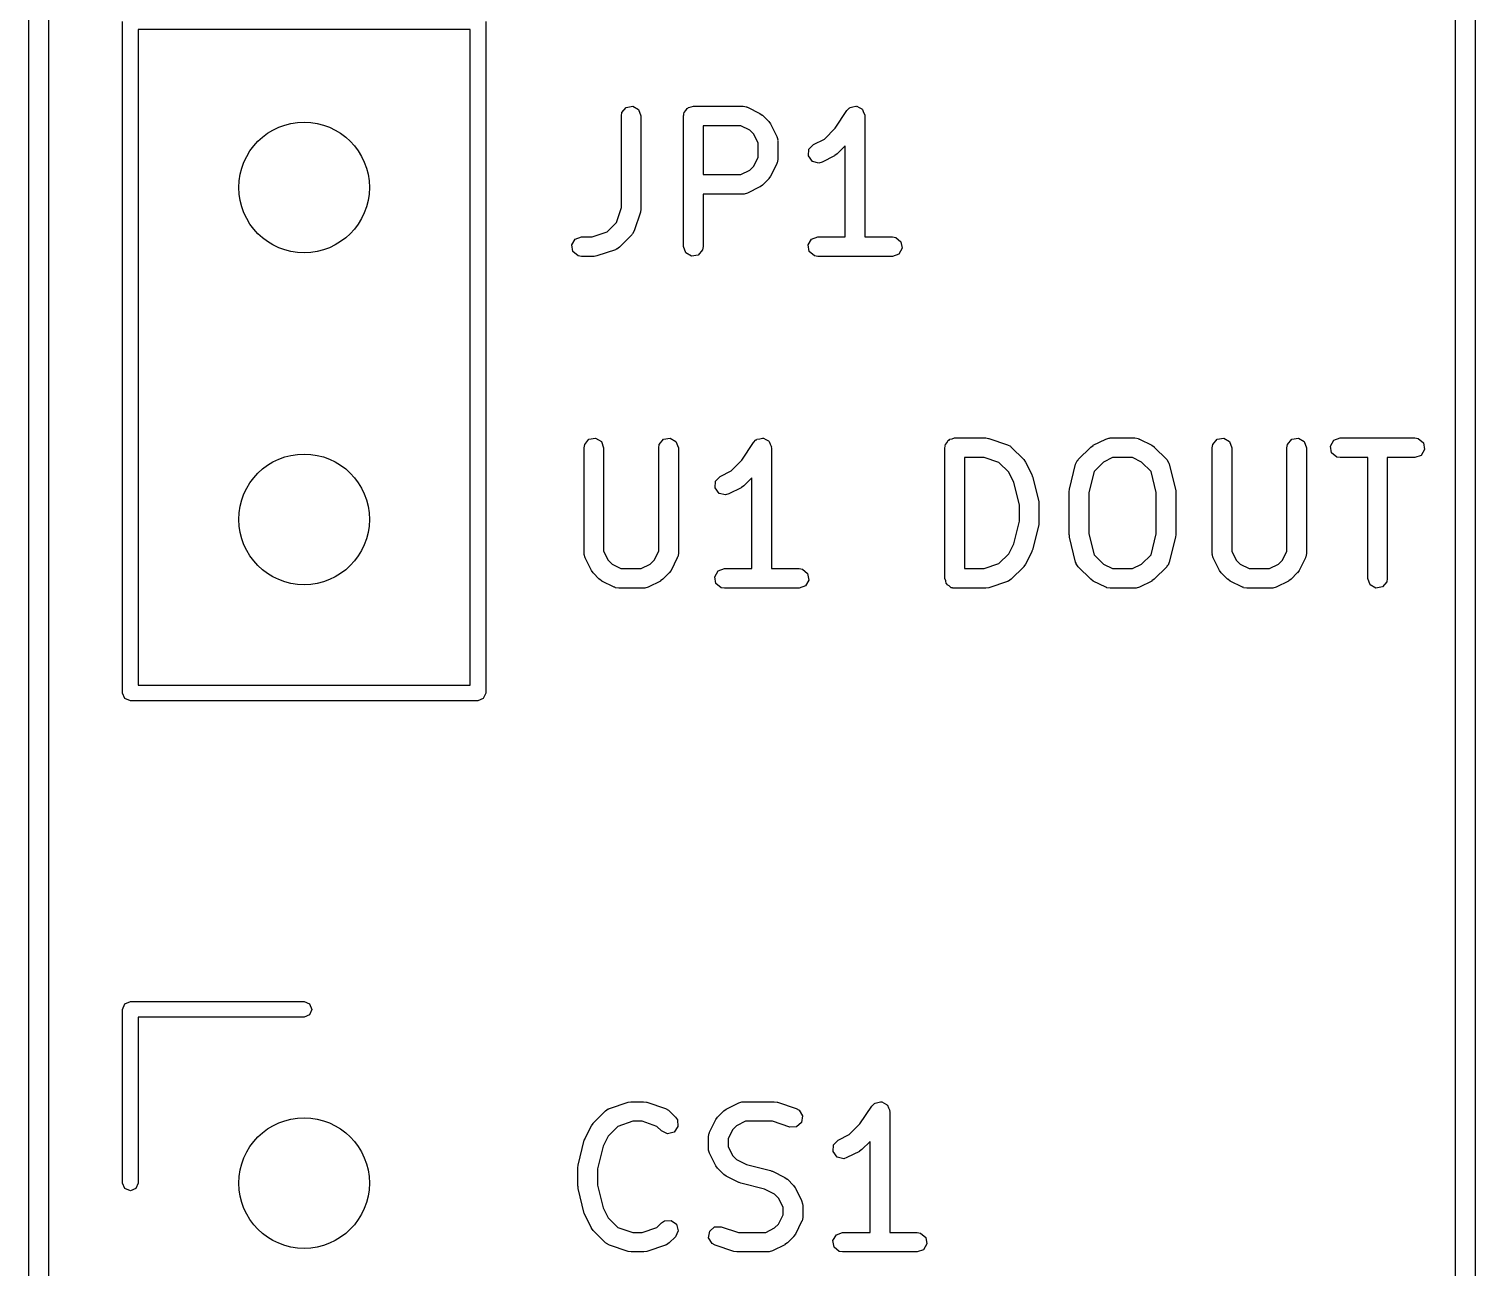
# Model space of a CAD drawing. Extents: x 127.3 to 175.4, y -127 to -66.1.
# Drawn here: x 127.27 to 138.34, y -112.11 to -102.64 of the extents above; entities that cross this region are included whole.
import ezdxf

# ---------------------------------------------------------------- set-up
doc = ezdxf.new("R2010")
doc.units = 0
doc.layers.add('BLACK', color=7, linetype='CONTINUOUS')

msp = doc.modelspace()

# ---------------------------------------------------------------- linework, layer by layer
at = {"layer": 'BLACK', "linetype": 'CONTINUOUS'}
for p, q in [((127.272, -119.091), (127.272, -99.279)), ((138.344, -99.279), (138.344, -119.091)), ((127.422, -99.354), (127.422, -119.016)), ((138.194, -119.016), (138.194, -99.354)), ((127.989, -107.721), (127.989, -102.581)), ((130.769, -102.581), (130.769, -107.721)), ((128.109, -102.641), (128.109, -107.661)), ((130.649, -102.641), (128.109, -102.641)), ((130.649, -107.661), (130.649, -102.641)), ((131.808, -103.303), (131.812, -103.278)), ((131.812, -103.278), (131.845, -103.238)), ((131.845, -103.238), (131.896, -103.229)), ((131.896, -103.229), (131.94, -103.255)), ((131.94, -103.255), (131.958, -103.303)), ((132.284, -103.303), (132.286, -103.294)), ((132.285, -103.29), (132.287, -103.287)), ((132.286, -103.294), (132.285, -103.29)), ((132.287, -103.287), (132.289, -103.278)), ((132.289, -103.278), (132.301, -103.263)), ((132.301, -103.263), (132.311, -103.246)), ((132.311, -103.246), (132.317, -103.244)), ((132.317, -103.244), (132.322, -103.238)), ((132.322, -103.238), (132.341, -103.235)), ((132.341, -103.235), (132.359, -103.228)), ((132.359, -103.228), (132.74, -103.228)), ((132.74, -103.228), (132.766, -103.233)), ((132.766, -103.233), (132.769, -103.236)), ((132.769, -103.236), (132.774, -103.236)), ((132.774, -103.236), (132.869, -103.284)), ((132.869, -103.284), (132.887, -103.297)), ((132.887, -103.297), (132.888, -103.298)), ((132.888, -103.298), (132.936, -103.346)), ((133.444, -103.398), (133.535, -103.262)), ((133.535, -103.262), (133.553, -103.243)), ((133.553, -103.243), (133.557, -103.242)), ((133.557, -103.242), (133.56, -103.238)), ((133.56, -103.238), (133.581, -103.235)), ((133.581, -103.235), (133.602, -103.229)), ((133.602, -103.229), (133.606, -103.23)), ((133.606, -103.23), (133.61, -103.229)), ((133.61, -103.229), (133.629, -103.24)), ((133.629, -103.24), (133.649, -103.249)), ((133.649, -103.249), (133.651, -103.253)), ((133.651, -103.253), (133.655, -103.255)), ((133.655, -103.255), (133.662, -103.276)), ((133.662, -103.276), (133.672, -103.295)), ((133.672, -103.295), (133.671, -103.299)), ((133.671, -103.299), (133.672, -103.303)), ((131.808, -104.005), (131.808, -103.303)), ((131.958, -103.303), (131.958, -104.018)), ((132.284, -104.303), (132.284, -103.303)), ((132.434, -103.378), (132.434, -103.752)), ((132.722, -103.378), (132.434, -103.378)), ((132.791, -103.413), (132.722, -103.378)), ((132.936, -103.346), (132.949, -103.364)), ((132.949, -103.364), (132.95, -103.365)), ((132.95, -103.365), (132.998, -103.46)), ((133.362, -103.48), (133.444, -103.398)), ((133.672, -103.303), (133.672, -104.228)), ((132.821, -103.443), (132.791, -103.413)), ((132.855, -103.512), (132.821, -103.443)), ((132.855, -103.619), (132.855, -103.512)), ((132.998, -103.46), (133.005, -103.485)), ((133.005, -103.485), (133.004, -103.49)), ((133.004, -103.49), (133.005, -103.494)), ((133.005, -103.494), (133.005, -103.637)), ((133.243, -103.559), (133.278, -103.522)), ((133.278, -103.522), (133.362, -103.48)), ((132.821, -103.688), (132.855, -103.619)), ((133.24, -103.61), (133.243, -103.559)), ((133.27, -103.652), (133.24, -103.61)), ((133.44, -103.609), (133.345, -103.656)), ((133.441, -103.607), (133.44, -103.609)), ((133.46, -103.594), (133.441, -103.607)), ((133.522, -103.532), (133.46, -103.594)), ((133.522, -104.228), (133.522, -103.532)), ((132.722, -103.752), (132.791, -103.718)), ((132.791, -103.718), (132.821, -103.688)), ((132.998, -103.67), (132.95, -103.765)), ((133.001, -103.662), (132.998, -103.666)), ((132.998, -103.666), (132.998, -103.67)), ((133.005, -103.637), (133.001, -103.662)), ((133.32, -103.664), (133.27, -103.652)), ((133.345, -103.656), (133.32, -103.664)), ((132.434, -103.752), (132.722, -103.752)), ((132.869, -103.847), (132.774, -103.894)), ((132.87, -103.845), (132.869, -103.847)), ((132.888, -103.833), (132.87, -103.845)), ((132.936, -103.785), (132.888, -103.833)), ((132.937, -103.783), (132.936, -103.785)), ((132.95, -103.765), (132.937, -103.783)), ((132.74, -103.902), (132.434, -103.902)), ((132.434, -103.902), (132.434, -104.303)), ((132.744, -103.901), (132.74, -103.902)), ((132.749, -103.902), (132.744, -103.901)), ((132.774, -103.894), (132.749, -103.902)), ((131.77, -104.12), (131.808, -104.005)), ((131.954, -104.041), (131.906, -104.184)), ((131.958, -104.018), (131.954, -104.04)), ((131.954, -104.04), (131.954, -104.041)), ((131.699, -104.19), (131.77, -104.12)), ((131.906, -104.184), (131.894, -104.207)), ((131.428, -104.29), (131.454, -104.246)), ((131.437, -104.341), (131.428, -104.29)), ((131.454, -104.246), (131.502, -104.228)), ((131.502, -104.228), (131.585, -104.228)), ((131.585, -104.228), (131.699, -104.19)), ((131.888, -104.214), (131.793, -104.309)), ((131.89, -104.209), (131.888, -104.214)), ((131.894, -104.207), (131.89, -104.209)), ((133.238, -104.29), (133.263, -104.246)), ((133.246, -104.341), (133.238, -104.29)), ((133.263, -104.246), (133.311, -104.228)), ((133.311, -104.228), (133.522, -104.228)), ((133.672, -104.228), (133.883, -104.228)), ((133.883, -104.228), (133.908, -104.233)), ((133.908, -104.233), (133.948, -104.266)), ((133.948, -104.266), (133.957, -104.316)), ((131.476, -104.374), (131.437, -104.341)), ((131.502, -104.378), (131.476, -104.374)), ((131.597, -104.378), (131.502, -104.378)), ((131.599, -104.378), (131.597, -104.378)), ((131.621, -104.375), (131.599, -104.378)), ((131.764, -104.327), (131.621, -104.375)), ((131.767, -104.324), (131.764, -104.327)), ((131.772, -104.324), (131.767, -104.324)), ((131.793, -104.309), (131.772, -104.324)), ((132.302, -104.352), (132.284, -104.303)), ((132.346, -104.377), (132.302, -104.352)), ((132.397, -104.368), (132.346, -104.377)), ((132.43, -104.329), (132.397, -104.368)), ((132.434, -104.303), (132.43, -104.329)), ((133.286, -104.374), (133.246, -104.341)), ((133.311, -104.378), (133.286, -104.374)), ((133.883, -104.378), (133.311, -104.378)), ((133.931, -104.361), (133.883, -104.378)), ((133.957, -104.316), (133.931, -104.361)), ((131.522, -105.843), (131.527, -105.818)), ((131.522, -106.653), (131.522, -105.843)), ((131.527, -105.818), (131.56, -105.778)), ((131.56, -105.778), (131.61, -105.769)), ((131.61, -105.769), (131.655, -105.795)), ((131.655, -105.795), (131.672, -105.843)), ((131.672, -105.843), (131.672, -106.635)), ((132.094, -105.843), (132.098, -105.818)), ((132.094, -106.635), (132.094, -105.843)), ((132.098, -105.818), (132.131, -105.778)), ((132.131, -105.778), (132.182, -105.769)), ((132.182, -105.769), (132.226, -105.795)), ((132.226, -105.795), (132.244, -105.843)), ((132.244, -105.843), (132.244, -106.653)), ((132.729, -105.938), (132.82, -105.802)), ((132.82, -105.802), (132.838, -105.783)), ((132.838, -105.783), (132.843, -105.782)), ((132.843, -105.782), (132.845, -105.778)), ((132.845, -105.778), (132.867, -105.775)), ((132.867, -105.775), (132.888, -105.769)), ((132.888, -105.769), (132.892, -105.77)), ((132.892, -105.77), (132.896, -105.769)), ((132.896, -105.769), (132.915, -105.78)), ((132.915, -105.78), (132.935, -105.789)), ((132.935, -105.789), (132.937, -105.793)), ((132.937, -105.793), (132.94, -105.795)), ((132.94, -105.795), (132.948, -105.816)), ((132.948, -105.816), (132.957, -105.835)), ((132.957, -105.835), (132.956, -105.839)), ((132.956, -105.839), (132.958, -105.843)), ((132.958, -105.843), (132.958, -106.768)), ((134.284, -105.843), (134.286, -105.834)), ((134.284, -106.843), (134.284, -105.843)), ((134.285, -105.83), (134.287, -105.827)), ((134.286, -105.834), (134.285, -105.83)), ((134.287, -105.827), (134.289, -105.818)), ((134.289, -105.818), (134.301, -105.803)), ((134.301, -105.803), (134.311, -105.786)), ((134.311, -105.786), (134.317, -105.784)), ((134.317, -105.784), (134.322, -105.778)), ((134.322, -105.778), (134.341, -105.775)), ((134.341, -105.775), (134.359, -105.768)), ((134.359, -105.768), (134.597, -105.768)), ((134.597, -105.768), (134.619, -105.772)), ((134.619, -105.772), (134.621, -105.772)), ((134.621, -105.772), (134.764, -105.82)), ((134.764, -105.82), (134.787, -105.832)), ((134.787, -105.832), (134.789, -105.836)), ((134.789, -105.836), (134.793, -105.838)), ((134.793, -105.838), (134.888, -105.933)), ((135.306, -105.933), (135.401, -105.838)), ((135.401, -105.838), (135.42, -105.825)), ((135.42, -105.825), (135.421, -105.824)), ((135.421, -105.824), (135.516, -105.776)), ((135.516, -105.776), (135.541, -105.769)), ((135.541, -105.769), (135.545, -105.77)), ((135.545, -105.77), (135.55, -105.768)), ((135.55, -105.768), (135.74, -105.768)), ((135.74, -105.768), (135.766, -105.773)), ((135.766, -105.773), (135.769, -105.776)), ((135.769, -105.776), (135.774, -105.776)), ((135.774, -105.776), (135.869, -105.824)), ((135.869, -105.824), (135.887, -105.837)), ((135.887, -105.837), (135.888, -105.838)), ((135.888, -105.838), (135.983, -105.933)), ((136.332, -105.843), (136.336, -105.818)), ((136.332, -106.653), (136.332, -105.843)), ((136.336, -105.818), (136.369, -105.778)), ((136.369, -105.778), (136.42, -105.769)), ((136.42, -105.769), (136.464, -105.795)), ((136.464, -105.795), (136.482, -105.843)), ((136.482, -105.843), (136.482, -106.635)), ((136.903, -105.843), (136.908, -105.818)), ((136.903, -106.635), (136.903, -105.843)), ((136.908, -105.818), (136.941, -105.778)), ((136.941, -105.778), (136.991, -105.769)), ((136.991, -105.769), (137.036, -105.795)), ((137.036, -105.795), (137.053, -105.843)), ((137.053, -105.843), (137.053, -106.653)), ((137.238, -105.83), (137.263, -105.786)), ((137.246, -105.881), (137.238, -105.83)), ((137.263, -105.786), (137.311, -105.768)), ((137.311, -105.768), (137.883, -105.768)), ((137.883, -105.768), (137.908, -105.773)), ((137.908, -105.773), (137.948, -105.806)), ((137.948, -105.806), (137.957, -105.856)), ((132.648, -106.02), (132.729, -105.938)), ((134.434, -105.918), (134.434, -106.768)), ((134.585, -105.918), (134.434, -105.918)), ((134.699, -105.957), (134.585, -105.918)), ((134.774, -106.031), (134.699, -105.957)), ((134.888, -105.933), (134.901, -105.952)), ((134.901, -105.952), (134.902, -105.953)), ((134.902, -105.953), (134.95, -106.048)), ((135.286, -105.968), (135.297, -105.944)), ((135.297, -105.944), (135.303, -105.94)), ((135.303, -105.94), (135.306, -105.933)), ((135.499, -105.953), (135.427, -106.025)), ((135.567, -105.918), (135.499, -105.953)), ((135.722, -105.918), (135.567, -105.918)), ((135.791, -105.953), (135.722, -105.918)), ((135.863, -106.025), (135.791, -105.953)), ((135.983, -105.933), (135.998, -105.955)), ((135.998, -105.955), (135.999, -105.962)), ((137.286, -105.914), (137.246, -105.881)), ((137.311, -105.918), (137.286, -105.914)), ((137.522, -105.918), (137.311, -105.918)), ((137.522, -106.843), (137.522, -105.918)), ((137.883, -105.918), (137.672, -105.918)), ((137.672, -105.918), (137.672, -106.843)), ((137.931, -105.901), (137.883, -105.918)), ((137.957, -105.856), (137.931, -105.901)), ((132.528, -106.099), (132.564, -106.062)), ((132.564, -106.062), (132.648, -106.02)), ((134.812, -106.108), (134.774, -106.031)), ((134.95, -106.048), (134.954, -106.06)), ((134.954, -106.06), (134.956, -106.063)), ((134.956, -106.063), (135.003, -106.254)), ((135.239, -106.159), (135.286, -105.968)), ((135.427, -106.025), (135.386, -106.186)), ((135.903, -106.186), (135.863, -106.025)), ((135.999, -105.962), (136.003, -105.968)), ((136.003, -105.968), (136.051, -106.159)), ((132.525, -106.15), (132.528, -106.099)), ((132.556, -106.192), (132.525, -106.15)), ((132.726, -106.149), (132.631, -106.196)), ((132.727, -106.147), (132.726, -106.149)), ((132.745, -106.134), (132.727, -106.147)), ((132.808, -106.072), (132.745, -106.134)), ((132.808, -106.768), (132.808, -106.072)), ((134.855, -106.281), (134.812, -106.108)), ((135.236, -106.177), (135.239, -106.162)), ((135.236, -106.51), (135.236, -106.177)), ((135.239, -106.162), (135.239, -106.159)), ((136.051, -106.159), (136.052, -106.173)), ((136.052, -106.173), (136.053, -106.177)), ((136.053, -106.177), (136.053, -106.51)), ((132.606, -106.204), (132.556, -106.192)), ((132.631, -106.196), (132.606, -106.204)), ((134.855, -106.406), (134.855, -106.281)), ((135.003, -106.254), (135.004, -106.269)), ((135.004, -106.269), (135.005, -106.272)), ((135.005, -106.272), (135.005, -106.415)), ((135.386, -106.186), (135.386, -106.501)), ((135.903, -106.501), (135.903, -106.186)), ((134.812, -106.579), (134.855, -106.406)), ((135.003, -106.433), (134.956, -106.623)), ((135.005, -106.415), (135.003, -106.43)), ((135.003, -106.43), (135.003, -106.433)), ((135.238, -106.513), (135.236, -106.51)), ((135.386, -106.501), (135.427, -106.662)), ((135.863, -106.662), (135.903, -106.501)), ((136.053, -106.51), (136.05, -106.525)), ((134.774, -106.656), (134.812, -106.579)), ((134.956, -106.623), (134.95, -106.635)), ((135.239, -106.528), (135.238, -106.513)), ((135.286, -106.719), (135.239, -106.528)), ((136.051, -106.528), (136.003, -106.719)), ((136.05, -106.525), (136.051, -106.528)), ((131.524, -106.657), (131.522, -106.653)), ((131.523, -106.661), (131.524, -106.657)), ((131.53, -106.686), (131.523, -106.661)), ((131.578, -106.782), (131.53, -106.686)), ((131.672, -106.635), (131.706, -106.704)), ((131.706, -106.704), (131.737, -106.734)), ((131.737, -106.734), (131.805, -106.768)), ((131.96, -106.768), (132.029, -106.734)), ((132.029, -106.734), (132.059, -106.704)), ((132.059, -106.704), (132.094, -106.635)), ((132.236, -106.686), (132.188, -106.782)), ((132.239, -106.679), (132.236, -106.682)), ((132.236, -106.682), (132.236, -106.686)), ((132.244, -106.653), (132.239, -106.679)), ((134.585, -106.768), (134.699, -106.73)), ((134.699, -106.73), (134.774, -106.656)), ((134.902, -106.734), (134.889, -106.752)), ((134.95, -106.639), (134.902, -106.734)), ((134.95, -106.635), (134.95, -106.639)), ((135.29, -106.725), (135.286, -106.719)), ((135.291, -106.732), (135.29, -106.725)), ((135.306, -106.754), (135.291, -106.732)), ((135.427, -106.662), (135.499, -106.734)), ((135.499, -106.734), (135.567, -106.768)), ((135.722, -106.768), (135.791, -106.734)), ((135.791, -106.734), (135.863, -106.662)), ((136.003, -106.719), (135.993, -106.742)), ((136.333, -106.657), (136.332, -106.653)), ((136.332, -106.661), (136.333, -106.657)), ((136.34, -106.686), (136.332, -106.661)), ((136.387, -106.782), (136.34, -106.686)), ((136.482, -106.635), (136.516, -106.704)), ((136.516, -106.704), (136.546, -106.734)), ((136.546, -106.734), (136.615, -106.768)), ((136.77, -106.768), (136.838, -106.734)), ((136.838, -106.734), (136.869, -106.704)), ((136.869, -106.704), (136.903, -106.635)), ((137.045, -106.686), (136.998, -106.782)), ((137.046, -106.682), (137.045, -106.686)), ((137.049, -106.679), (137.046, -106.682)), ((137.053, -106.653), (137.049, -106.679)), ((131.579, -106.783), (131.578, -106.782)), ((131.592, -106.801), (131.579, -106.783)), ((131.639, -106.849), (131.592, -106.801)), ((131.805, -106.768), (131.96, -106.768)), ((132.174, -106.801), (132.126, -106.849)), ((132.175, -106.8), (132.174, -106.801)), ((132.188, -106.782), (132.175, -106.8)), ((132.523, -106.83), (132.549, -106.786)), ((132.532, -106.881), (132.523, -106.83)), ((132.549, -106.786), (132.597, -106.768)), ((132.597, -106.768), (132.808, -106.768)), ((132.958, -106.768), (133.169, -106.768)), ((133.169, -106.768), (133.194, -106.773)), ((133.194, -106.773), (133.234, -106.806)), ((133.234, -106.806), (133.242, -106.856)), ((134.291, -106.862), (134.284, -106.843)), ((134.434, -106.768), (134.585, -106.768)), ((134.888, -106.754), (134.793, -106.849)), ((134.889, -106.752), (134.888, -106.754)), ((135.401, -106.849), (135.306, -106.754)), ((135.567, -106.768), (135.722, -106.768)), ((135.983, -106.754), (135.888, -106.849)), ((135.987, -106.747), (135.983, -106.754)), ((135.993, -106.742), (135.987, -106.747)), ((136.388, -106.783), (136.387, -106.782)), ((136.401, -106.801), (136.388, -106.783)), ((136.449, -106.849), (136.401, -106.801)), ((136.615, -106.768), (136.77, -106.768)), ((136.983, -106.801), (136.936, -106.849)), ((136.984, -106.8), (136.983, -106.801)), ((136.998, -106.782), (136.984, -106.8)), ((137.54, -106.892), (137.522, -106.843)), ((137.672, -106.843), (137.668, -106.869)), ((131.641, -106.849), (131.639, -106.849)), ((131.659, -106.863), (131.641, -106.849)), ((131.754, -106.91), (131.659, -106.863)), ((131.759, -106.911), (131.754, -106.91)), ((131.762, -106.914), (131.759, -106.911)), ((131.788, -106.918), (131.762, -106.914)), ((131.978, -106.918), (131.788, -106.918)), ((131.982, -106.917), (131.978, -106.918)), ((131.987, -106.918), (131.982, -106.917)), ((132.012, -106.91), (131.987, -106.918)), ((132.107, -106.863), (132.012, -106.91)), ((132.108, -106.862), (132.107, -106.863)), ((132.126, -106.849), (132.108, -106.862)), ((132.571, -106.914), (132.532, -106.881)), ((132.597, -106.918), (132.571, -106.914)), ((133.169, -106.918), (132.597, -106.918)), ((133.217, -106.901), (133.169, -106.918)), ((133.242, -106.856), (133.217, -106.901)), ((134.294, -106.881), (134.291, -106.862)), ((134.299, -106.885), (134.294, -106.881)), ((134.302, -106.892), (134.299, -106.885)), ((134.318, -106.901), (134.302, -106.892)), ((134.333, -106.914), (134.318, -106.901)), ((134.343, -106.916), (134.333, -106.914)), ((134.346, -106.917), (134.343, -106.916)), ((134.349, -106.917), (134.346, -106.917)), ((134.359, -106.918), (134.349, -106.917)), ((134.597, -106.918), (134.359, -106.918)), ((134.599, -106.918), (134.597, -106.918)), ((134.621, -106.915), (134.599, -106.918)), ((134.764, -106.867), (134.621, -106.915)), ((134.767, -106.864), (134.764, -106.867)), ((134.772, -106.864), (134.767, -106.864)), ((134.793, -106.849), (134.772, -106.864)), ((135.403, -106.849), (135.401, -106.849)), ((135.421, -106.863), (135.403, -106.849)), ((135.516, -106.91), (135.421, -106.863)), ((135.52, -106.911), (135.516, -106.91)), ((135.524, -106.914), (135.52, -106.911)), ((135.55, -106.918), (135.524, -106.914)), ((135.74, -106.918), (135.55, -106.918)), ((135.744, -106.917), (135.74, -106.918)), ((135.749, -106.918), (135.744, -106.917)), ((135.774, -106.91), (135.749, -106.918)), ((135.869, -106.863), (135.774, -106.91)), ((135.87, -106.862), (135.869, -106.863)), ((135.888, -106.849), (135.87, -106.862)), ((136.45, -106.849), (136.449, -106.849)), ((136.468, -106.863), (136.45, -106.849)), ((136.564, -106.91), (136.468, -106.863)), ((136.568, -106.911), (136.564, -106.91)), ((136.571, -106.914), (136.568, -106.911)), ((136.597, -106.918), (136.571, -106.914)), ((136.788, -106.918), (136.597, -106.918)), ((136.792, -106.917), (136.788, -106.918)), ((136.796, -106.918), (136.792, -106.917)), ((136.821, -106.91), (136.796, -106.918)), ((136.916, -106.863), (136.821, -106.91)), ((136.918, -106.862), (136.916, -106.863)), ((136.936, -106.849), (136.918, -106.862)), ((137.584, -106.917), (137.54, -106.892)), ((137.635, -106.908), (137.584, -106.917)), ((137.668, -106.869), (137.635, -106.908)), ((128.007, -107.763), (127.989, -107.721)), ((128.109, -107.661), (130.649, -107.661)), ((130.769, -107.721), (130.751, -107.763)), ((128.049, -107.781), (128.007, -107.763)), ((130.709, -107.781), (128.049, -107.781)), ((130.751, -107.763), (130.709, -107.781)), ((127.989, -110.141), (128.007, -110.099)), ((127.989, -111.471), (127.989, -110.141)), ((128.007, -110.099), (128.049, -110.081)), ((128.049, -110.081), (129.379, -110.081)), ((129.379, -110.081), (129.421, -110.099)), ((129.421, -110.099), (129.439, -110.141)), ((129.439, -110.141), (129.421, -110.183)), ((129.379, -110.201), (128.109, -110.201)), ((128.109, -110.201), (128.109, -111.471)), ((129.421, -110.183), (129.379, -110.201)), ((131.592, -111.013), (131.687, -110.918)), ((131.687, -110.918), (131.708, -110.903)), ((131.708, -110.903), (131.713, -110.903)), ((131.713, -110.903), (131.716, -110.9)), ((131.716, -110.9), (131.859, -110.852)), ((131.859, -110.852), (131.881, -110.849)), ((131.881, -110.849), (131.883, -110.848)), ((131.883, -110.848), (131.978, -110.848)), ((131.978, -110.848), (132, -110.852)), ((132, -110.852), (132.002, -110.852)), ((132.002, -110.852), (132.145, -110.9)), ((132.145, -110.9), (132.168, -110.912)), ((132.168, -110.912), (132.17, -110.916)), ((132.17, -110.916), (132.174, -110.918)), ((132.174, -110.918), (132.222, -110.966)), ((132.544, -110.966), (132.592, -110.918)), ((132.592, -110.918), (132.61, -110.905)), ((132.61, -110.905), (132.611, -110.904)), ((132.611, -110.904), (132.706, -110.856)), ((132.706, -110.856), (132.731, -110.849)), ((132.731, -110.849), (132.736, -110.85)), ((132.736, -110.85), (132.74, -110.848)), ((132.74, -110.848), (132.978, -110.848)), ((132.978, -110.848), (133, -110.852)), ((133, -110.852), (133.002, -110.852)), ((133.002, -110.852), (133.145, -110.9)), ((133.145, -110.9), (133.168, -110.912)), ((133.168, -110.912), (133.194, -110.956)), ((133.634, -111.018), (133.725, -110.882)), ((133.725, -110.882), (133.743, -110.863)), ((133.743, -110.863), (133.747, -110.862)), ((133.747, -110.862), (133.75, -110.858)), ((133.75, -110.858), (133.772, -110.855)), ((133.772, -110.855), (133.792, -110.849)), ((133.792, -110.849), (133.796, -110.85)), ((133.796, -110.85), (133.801, -110.849)), ((133.801, -110.849), (133.819, -110.86)), ((133.819, -110.86), (133.839, -110.869)), ((133.839, -110.869), (133.841, -110.873)), ((133.841, -110.873), (133.845, -110.875)), ((133.845, -110.875), (133.852, -110.896)), ((133.852, -110.896), (133.862, -110.915)), ((133.862, -110.915), (133.861, -110.919)), ((133.861, -110.919), (133.863, -110.923)), ((133.863, -110.923), (133.863, -111.848)), ((131.53, -111.128), (131.578, -111.033)), ((131.578, -111.033), (131.591, -111.015)), ((131.591, -111.015), (131.592, -111.013)), ((131.78, -111.037), (131.706, -111.111)), ((131.895, -110.998), (131.78, -111.037)), ((131.966, -110.998), (131.895, -110.998)), ((132.08, -111.037), (131.966, -110.998)), ((132.116, -111.072), (132.08, -111.037)), ((132.241, -111.038), (132.212, -111.08)), ((132.222, -110.966), (132.237, -110.987)), ((132.237, -110.987), (132.241, -111.038)), ((132.482, -111.08), (132.53, -110.985)), ((132.53, -110.985), (132.543, -110.967)), ((132.543, -110.967), (132.544, -110.966)), ((132.689, -111.033), (132.659, -111.063)), ((132.758, -110.998), (132.689, -111.033)), ((132.966, -110.998), (132.758, -110.998)), ((133.097, -111.042), (132.966, -110.998)), ((133.149, -111.041), (133.097, -111.042)), ((133.187, -111.007), (133.149, -111.041)), ((133.194, -110.956), (133.187, -111.007)), ((133.553, -111.1), (133.634, -111.018)), ((131.477, -111.334), (131.524, -111.143)), ((131.524, -111.143), (131.53, -111.131)), ((131.53, -111.131), (131.53, -111.128)), ((131.706, -111.111), (131.668, -111.188)), ((132.162, -111.093), (132.116, -111.072)), ((132.212, -111.08), (132.162, -111.093)), ((132.475, -111.114), (132.479, -111.088)), ((132.475, -111.209), (132.475, -111.114)), ((132.479, -111.088), (132.482, -111.085)), ((132.482, -111.085), (132.482, -111.08)), ((132.659, -111.063), (132.625, -111.132)), ((132.625, -111.132), (132.625, -111.191)), ((133.433, -111.179), (133.468, -111.142)), ((133.468, -111.142), (133.553, -111.1)), ((133.713, -111.152), (133.65, -111.214)), ((133.713, -111.848), (133.713, -111.152)), ((131.668, -111.188), (131.625, -111.361)), ((132.476, -111.213), (132.475, -111.209)), ((132.475, -111.218), (132.476, -111.213)), ((132.482, -111.243), (132.475, -111.218)), ((132.53, -111.338), (132.482, -111.243)), ((132.625, -111.191), (132.659, -111.26)), ((132.659, -111.26), (132.689, -111.29)), ((133.43, -111.23), (133.433, -111.179)), ((133.461, -111.272), (133.43, -111.23)), ((133.51, -111.284), (133.461, -111.272)), ((133.631, -111.229), (133.535, -111.276)), ((133.632, -111.227), (133.631, -111.229)), ((133.65, -111.214), (133.632, -111.227)), ((131.475, -111.352), (131.477, -111.337)), ((131.475, -111.495), (131.475, -111.352)), ((131.477, -111.337), (131.477, -111.334)), ((131.625, -111.361), (131.625, -111.486)), ((132.531, -111.339), (132.53, -111.338)), ((132.544, -111.357), (132.531, -111.339)), ((132.592, -111.405), (132.544, -111.357)), ((132.689, -111.29), (132.766, -111.329)), ((132.766, -111.329), (132.949, -111.374)), ((132.949, -111.374), (132.96, -111.38)), ((132.96, -111.38), (132.964, -111.38)), ((132.964, -111.38), (133.059, -111.428)), ((133.535, -111.276), (133.51, -111.284)), ((128.007, -111.513), (127.989, -111.471)), ((128.109, -111.471), (128.091, -111.513)), ((131.476, -111.498), (131.475, -111.495)), ((131.625, -111.486), (131.668, -111.659)), ((132.593, -111.406), (132.592, -111.405)), ((132.611, -111.419), (132.593, -111.406)), ((132.706, -111.467), (132.611, -111.419)), ((132.71, -111.467), (132.706, -111.467)), ((132.722, -111.472), (132.71, -111.467)), ((132.904, -111.518), (132.722, -111.472)), ((133.059, -111.428), (133.077, -111.441)), ((133.077, -111.441), (133.079, -111.442)), ((133.079, -111.442), (133.126, -111.489)), ((133.126, -111.489), (133.139, -111.508)), ((128.049, -111.531), (128.007, -111.513)), ((128.091, -111.513), (128.049, -111.531)), ((131.477, -111.513), (131.476, -111.498)), ((131.524, -111.703), (131.477, -111.513)), ((132.981, -111.556), (132.904, -111.518)), ((133.012, -111.587), (132.981, -111.556)), ((133.046, -111.655), (133.012, -111.587)), ((133.139, -111.508), (133.14, -111.509)), ((133.14, -111.509), (133.188, -111.604)), ((133.188, -111.604), (133.195, -111.629)), ((131.526, -111.706), (131.524, -111.703)), ((131.53, -111.719), (131.526, -111.706)), ((131.668, -111.659), (131.706, -111.736)), ((133.012, -111.784), (133.046, -111.715)), ((133.046, -111.715), (133.046, -111.655)), ((133.195, -111.629), (133.194, -111.633)), ((133.194, -111.633), (133.196, -111.638)), ((133.196, -111.638), (133.196, -111.733)), ((131.578, -111.814), (131.53, -111.719)), ((131.579, -111.815), (131.578, -111.814)), ((131.592, -111.834), (131.579, -111.815)), ((131.706, -111.736), (131.78, -111.81)), ((131.78, -111.81), (131.895, -111.848)), ((131.966, -111.848), (132.08, -111.81)), ((132.08, -111.81), (132.116, -111.775)), ((132.116, -111.775), (132.137, -111.76)), ((132.137, -111.76), (132.188, -111.756)), ((132.188, -111.756), (132.23, -111.785)), ((132.23, -111.785), (132.243, -111.835)), ((132.484, -111.84), (132.522, -111.806)), ((132.522, -111.806), (132.573, -111.805)), ((132.573, -111.805), (132.705, -111.848)), ((132.913, -111.848), (132.981, -111.814)), ((132.981, -111.814), (133.012, -111.784)), ((133.188, -111.766), (133.14, -111.862)), ((133.189, -111.762), (133.188, -111.766)), ((133.191, -111.759), (133.189, -111.762)), ((133.196, -111.733), (133.191, -111.759)), ((131.687, -111.929), (131.592, -111.834)), ((131.691, -111.931), (131.687, -111.929)), ((131.693, -111.934), (131.691, -111.931)), ((131.716, -111.947), (131.693, -111.934)), ((131.895, -111.848), (131.966, -111.848)), ((132.174, -111.929), (132.153, -111.944)), ((132.222, -111.881), (132.174, -111.929)), ((132.243, -111.835), (132.222, -111.881)), ((132.476, -111.891), (132.484, -111.84)), ((132.503, -111.934), (132.476, -111.891)), ((132.526, -111.947), (132.503, -111.934)), ((132.705, -111.848), (132.913, -111.848)), ((133.079, -111.929), (133.06, -111.942)), ((133.126, -111.881), (133.079, -111.929)), ((133.127, -111.88), (133.126, -111.881)), ((133.14, -111.862), (133.127, -111.88)), ((133.428, -111.91), (133.454, -111.866)), ((133.437, -111.961), (133.428, -111.91)), ((133.454, -111.866), (133.502, -111.848)), ((133.502, -111.848), (133.713, -111.848)), ((133.863, -111.848), (134.073, -111.848)), ((134.073, -111.848), (134.099, -111.853)), ((134.099, -111.853), (134.138, -111.886)), ((134.147, -111.936), (134.122, -111.981)), ((134.138, -111.886), (134.147, -111.936)), ((131.859, -111.995), (131.716, -111.947)), ((131.861, -111.994), (131.859, -111.995)), ((131.883, -111.998), (131.861, -111.994)), ((131.978, -111.998), (131.883, -111.998)), ((131.98, -111.998), (131.978, -111.998)), ((132.002, -111.995), (131.98, -111.998)), ((132.145, -111.947), (132.002, -111.995)), ((132.148, -111.944), (132.145, -111.947)), ((132.153, -111.944), (132.148, -111.944)), ((132.669, -111.995), (132.526, -111.947)), ((132.67, -111.994), (132.669, -111.995)), ((132.692, -111.998), (132.67, -111.994)), ((132.93, -111.998), (132.692, -111.998)), ((132.935, -111.997), (132.93, -111.998)), ((132.939, -111.998), (132.935, -111.997)), ((132.964, -111.99), (132.939, -111.998)), ((133.059, -111.943), (132.964, -111.99)), ((133.06, -111.942), (133.059, -111.943)), ((133.476, -111.994), (133.437, -111.961)), ((133.502, -111.998), (133.476, -111.994)), ((134.073, -111.998), (133.502, -111.998)), ((134.122, -111.981), (134.073, -111.998))]:
    msp.add_line(p, q, dxfattribs=at)
at = {"layer": 'BLACK'}
for centre in [(129.379, -103.851), (129.379, -106.391), (129.379, -111.471)]:
    msp.add_circle(centre, 0.5, dxfattribs=at)

doc.saveas('drawing.dxf')
